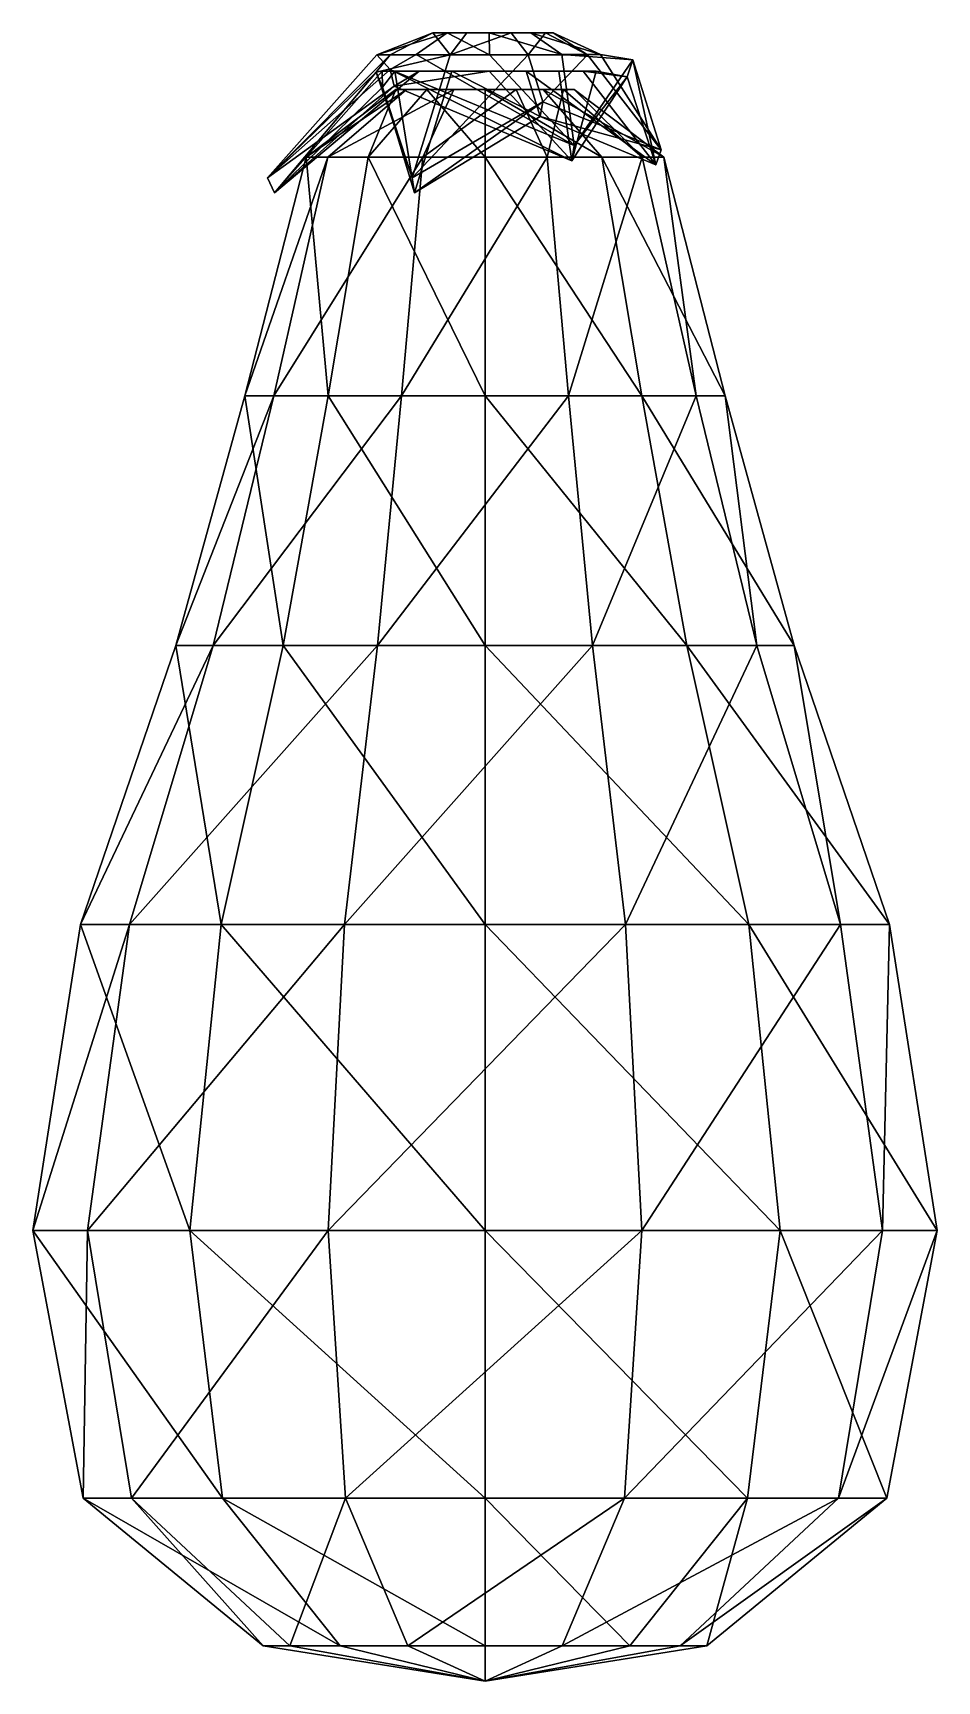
# Model space of a CAD drawing. Extents: x -54 to 54, y 0 to 198.
import ezdxf

# ---------------------------------------------------------------- set-up
doc = ezdxf.new("R2010")
doc.units = 0
doc.layers.add('eggPlant', color=250, linetype='CONTINUOUS')

msp = doc.modelspace()

# ---------------------------------------------------------------- meshes
at = {"layer": 'eggPlant'}
mesh = msp.add_polyface(dxfattribs=at)
corners = [(6.998482, 190.954478, -8.340466), (0, 190.954478, -10.887705), (0, 182.830719, -21.804287), (0, 154.171841, -29.262699), (0, 124.224549, -37.69221), (0, 90.75891, -49.303493), (0, 54.06619, -55.110618), (0, 21.943099, -49.007177), (0, 4.217127, -27.038609), (0, 0), (28.818133, 154.171841, -5.081414), (-6.998482, 190.954478, -8.340466), (-14.015525, 182.830719, -16.703053), (-18.8097, 154.171841, -22.416528), (-24.228085, 124.224549, -28.873908), (-31.691674, 90.75891, -37.768667), (-35.424422, 54.06619, -42.217182), (-31.501206, 21.943099, -37.541675), (-17.380083, 4.217127, -20.712776), (14.015525, 182.830719, -16.703053), (37.11958, 124.224549, -6.545184), (-10.722296, 190.954478, -1.89063), (-21.473031, 182.830719, -3.786275), (-28.818133, 154.171841, -5.081414), (-37.11958, 124.224549, -6.545184), (-48.554462, 90.75891, -8.561462), (-54.273364, 54.06619, -9.569858), (-48.262648, 21.943099, -8.510007), (-26.627832, 4.217127, -4.695205), (18.8097, 154.171841, -22.416528), (48.554462, 90.75891, -8.561462), (-9.429029, 190.954478, 5.443852), (-18.883066, 182.830719, 10.902143), (-25.34224, 154.171841, 14.631349), (-32.642411, 124.224549, 18.846105), (-42.698077, 90.75891, 24.651746), (-47.727195, 54.06619, 27.555309), (-42.44146, 21.943099, 24.503588), (-23.416122, 4.217127, 13.519304), (24.228085, 124.224549, -28.873908), (54.273364, 54.06619, -9.569858), (-3.723814, 190.954478, 10.231096), (-7.457505, 182.830719, 20.489327), (-10.008432, 154.171841, 27.497942), (-12.891495, 124.224549, 35.419091), (-16.862788, 90.75891, 46.330129), (-18.848941, 54.06619, 51.787041), (-16.761442, 21.943099, 46.051682), (-9.247749, 4.217127, 25.407981), (31.691674, 90.75891, -37.768667), (48.262648, 21.943099, -8.510007), (3.723814, 190.954478, 10.231096), (7.457505, 182.830719, 20.489327), (10.008432, 154.171841, 27.497942), (12.891495, 124.224549, 35.419091), (16.862788, 90.75891, 46.330129), (18.848941, 54.06619, 51.787041), (16.761442, 21.943099, 46.051682), (9.247749, 4.217127, 25.407981), (35.424422, 54.06619, -42.217182), (26.627832, 4.217127, -4.695205), (9.429029, 190.954478, 5.443852), (18.883066, 182.830719, 10.902143), (25.34224, 154.171841, 14.631349), (32.642411, 124.224549, 18.846105), (42.698077, 90.75891, 24.651746), (47.727195, 54.06619, 27.555309), (42.44146, 21.943099, 24.503588), (23.416122, 4.217127, 13.519304), (31.501206, 21.943099, -37.541675), (17.380083, 4.217127, -20.712776), (10.722296, 190.954478, -1.89063), (21.473031, 182.830719, -3.786275), (0.490532, 197.724404, -8.066802), (0.537929, 195.113839, -13.940665), (10.442192, 182.395776, -21.748865), (-4.524478, 197.724404, -6.241487), (-8.257808, 195.14055, -10.713502), (-10.904244, 191.34699, -13.844596), (9.224104, 195.1259, -10.751937), (4.955386, 193.1209, 12.002254), (-12.998881, 195.10352, -2.586293), (-25.255631, 178.547015, -4.804574), (-6.266173, 197.724404, 3.636155), (-11.386868, 195.104198, 6.59259), (-12.288474, 191.226295, 7.113132), (-2.177899, 197.724404, 7.066624), (-4.200219, 195.104198, 12.622904), (-8.451016, 178.547015, 24.301873), (3.158964, 197.724404, 7.066624), (5.181284, 195.104198, 12.622904), (6.620717, 187.699415, 16.577712), (7.247238, 197.724404, 3.636155), (12.301307, 195.101948, 6.628317), (20.524189, 181.899009, 11.301607), (8.173974, 197.724404, -1.619628), (13.873215, 195.159682, -2.625501), (17.070358, 192.455996, -3.066779), (5.505543, 197.724404, -6.241487), (11.795938, 193.1209, 6.262349), (0.490532, 193.1209, -13.319189), (10.689279, 184.240193, -22.473142), (13.346565, 193.1209, -2.531696), (-7.900647, 193.1209, -10.265049), (-11.369859, 193.333349, -14.447952), (8.881712, 193.1209, -10.265049), (6.923861, 189.481491, 17.410594), (-12.365501, 193.1209, -2.531696), (-26.093358, 180.345651, -4.839664), (21.163384, 183.712798, 11.817569), (-10.814873, 193.1209, 6.262349), (-13.056062, 193.008371, 7.5563), (17.740601, 194.491911, -3.186954), (-3.974321, 193.1209, 12.002254), (-8.754161, 180.329091, 25.134755)]
mesh.append_faces([[corners[k] for k in face] for face in [(21, 11, 1), (11, 12, 2), (12, 13, 3), (13, 14, 4), (14, 15, 5), (15, 16, 6), (16, 17, 7), (17, 18, 8), (18, 9, 8), (31, 21, 0), (21, 22, 12), (22, 23, 13), (23, 24, 14), (24, 25, 15), (25, 26, 16), (26, 27, 17), (27, 28, 18), (28, 9, 18), (0, 71, 61), (31, 32, 22), (32, 33, 23), (33, 34, 24), (34, 35, 25), (35, 36, 26), (36, 37, 27), (37, 38, 28), (38, 9, 28), (61, 51, 41), (41, 42, 32), (42, 43, 33), (43, 44, 34), (44, 45, 35), (45, 46, 36), (46, 47, 37), (47, 48, 38), (48, 9, 38), (4, 5, 49), (51, 52, 42), (52, 53, 43), (53, 54, 44), (54, 55, 45), (55, 56, 46), (56, 57, 47), (57, 58, 48), (58, 9, 48), (5, 6, 59), (61, 62, 52), (62, 63, 53), (63, 64, 54), (64, 65, 55), (65, 66, 56), (66, 67, 57), (67, 68, 58), (68, 9, 58), (6, 7, 69), (71, 72, 62), (72, 10, 63), (10, 20, 64), (20, 30, 65), (30, 40, 66), (40, 50, 67), (50, 60, 68), (60, 9, 68), (7, 8, 70), (0, 19, 72), (19, 29, 10), (29, 39, 20), (39, 49, 30), (49, 59, 40), (59, 69, 50), (69, 70, 60), (70, 9, 60), (8, 9, 70), (1, 2, 19), (2, 3, 29), (3, 4, 39), (76, 77, 74), (77, 104, 101), (83, 86, 87), (87, 114, 111), (89, 90, 87), (90, 106, 114), (92, 93, 90), (93, 109, 106), (95, 96, 93), (81, 77, 76), (81, 108, 104), (96, 112, 109), (98, 79, 96), (79, 101, 112), (73, 74, 79), (74, 101, 79), (95, 92, 83), (83, 92, 89), (84, 81, 83), (84, 111, 108), (83, 81, 76), (76, 73, 98), (103, 107, 110), (103, 110, 80), (110, 113, 80), (100, 103, 99), (99, 102, 105), (100, 75, 78), (75, 101, 104), (110, 85, 88), (85, 111, 114), (113, 88, 91), (88, 114, 106), (80, 91, 94), (91, 106, 109), (78, 104, 108), (103, 78, 82), (99, 94, 97), (94, 109, 112), (102, 97, 75), (97, 112, 101), (105, 75, 100), (82, 108, 111), (107, 82, 85), (21, 1, 0), (11, 2, 1), (12, 3, 2), (13, 4, 3), (14, 5, 4), (15, 6, 5), (16, 7, 6), (17, 8, 7), (31, 0, 61), (21, 12, 11), (22, 13, 12), (23, 14, 13), (24, 15, 14), (25, 16, 15), (26, 17, 16), (27, 18, 17), (31, 22, 21), (32, 23, 22), (33, 24, 23), (34, 25, 24), (35, 26, 25), (36, 27, 26), (37, 28, 27), (61, 41, 31), (41, 32, 31), (42, 33, 32), (43, 34, 33), (44, 35, 34), (45, 36, 35), (46, 37, 36), (47, 38, 37), (4, 49, 39), (51, 42, 41), (52, 43, 42), (53, 44, 43), (54, 45, 44), (55, 46, 45), (56, 47, 46), (57, 48, 47), (5, 59, 49), (61, 52, 51), (62, 53, 52), (63, 54, 53), (64, 55, 54), (65, 56, 55), (66, 57, 56), (67, 58, 57), (6, 69, 59), (71, 62, 61), (72, 63, 62), (10, 64, 63), (20, 65, 64), (30, 66, 65), (40, 67, 66), (50, 68, 67), (7, 70, 69), (0, 72, 71), (19, 10, 72), (29, 20, 10), (39, 30, 20), (49, 40, 30), (59, 50, 40), (69, 60, 50), (1, 19, 0), (2, 29, 19), (3, 39, 29), (76, 74, 73), (77, 101, 74), (83, 87, 84), (87, 111, 84), (89, 87, 86), (90, 114, 87), (92, 90, 89), (93, 106, 90), (95, 93, 92), (81, 104, 77), (96, 109, 93), (98, 96, 95), (79, 112, 96), (73, 79, 98), (95, 83, 98), (83, 89, 86), (84, 108, 81), (83, 76, 98), (103, 80, 99), (100, 99, 105), (100, 78, 103), (75, 104, 78), (110, 88, 113), (85, 114, 88), (113, 91, 80), (88, 106, 91), (80, 94, 99), (91, 109, 94), (78, 108, 82), (103, 82, 107), (99, 97, 102), (94, 112, 97), (102, 75, 105), (97, 101, 75), (82, 111, 85), (107, 85, 110)]])

doc.saveas('drawing.dxf')
